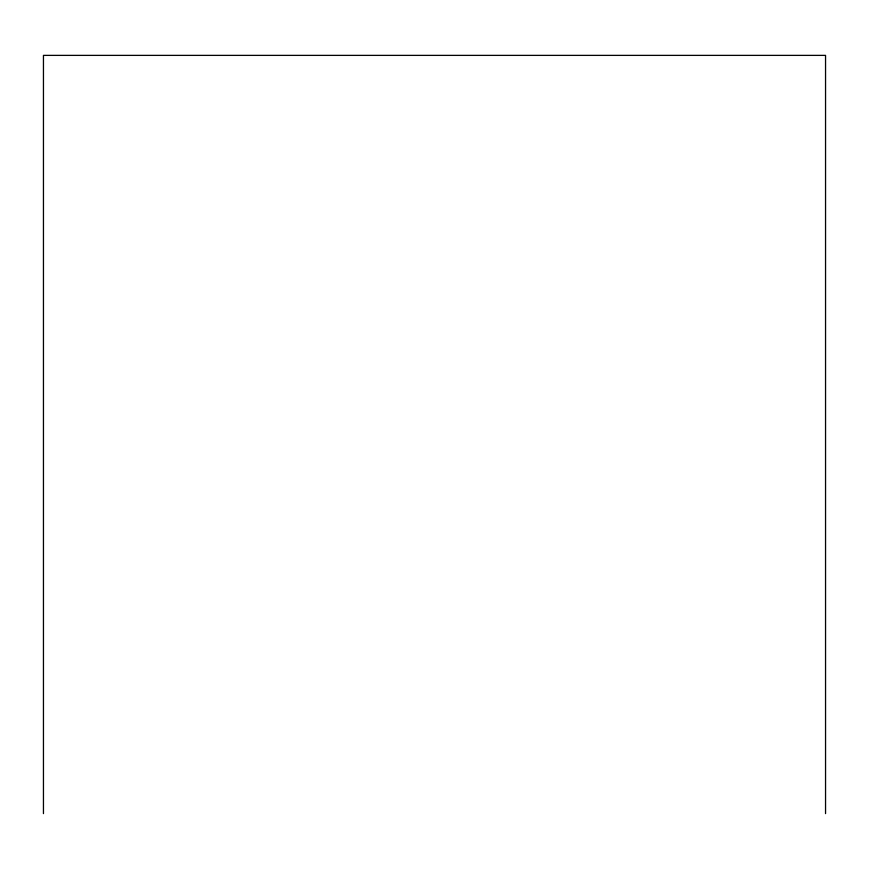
<?xml version="1.0" encoding="UTF-8"?>
<svg xmlns="http://www.w3.org/2000/svg" width="869" height="869" viewBox="0 0 869 869"><rect width="100%" height="100%" fill="white"/><g stroke="black" fill="none" stroke-linecap="round" stroke-linejoin="round"><path stroke-width="1.3" d="M825.55 813.623L825.55 55.377L43.45 55.377L43.45 813.623"/></g></svg>
